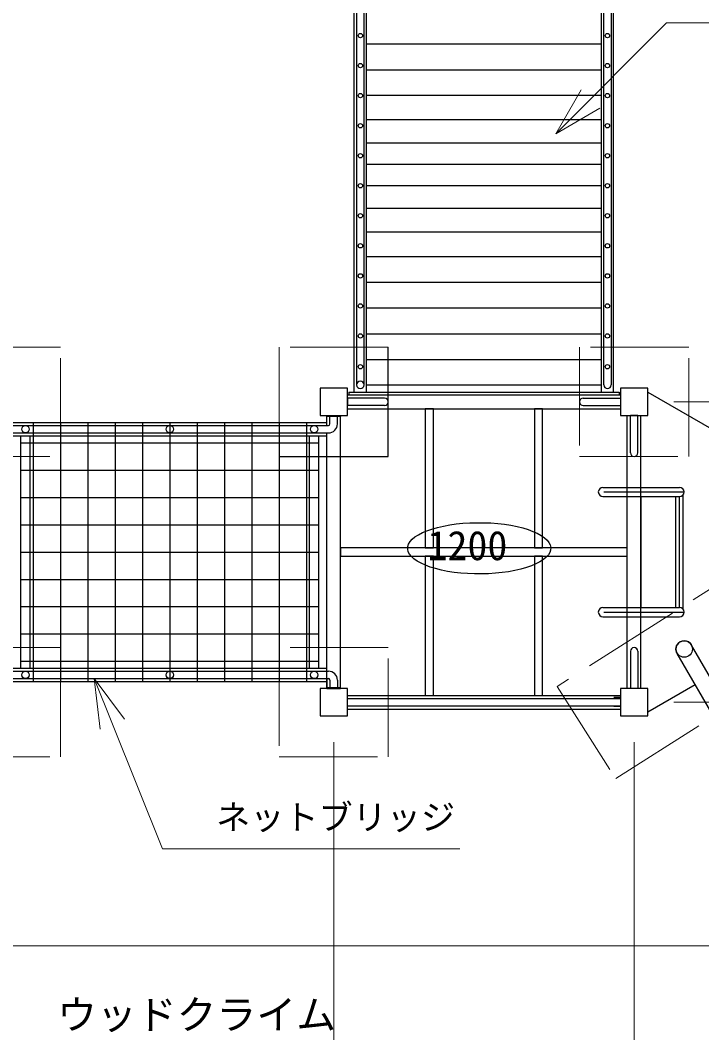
# Model space of a CAD drawing. Units: millimetres, scale not verified. Extents: x 900 to 24300, y 900 to 16920.
# Drawn here: x 6697 to 9193, y 7590 to 11298 of the extents above; entities that cross this region are included whole.
import ezdxf
from ezdxf.enums import TextEntityAlignment as Align

# ---------------------------------------------------------------- set-up
doc = ezdxf.new("R2010")
doc.units = ezdxf.units.MM
doc.header["$LTSCALE"] = 60
doc.linetypes.add('DASHED', pattern=[7.5, 6, -1.5])
for name, color, linetype, lineweight in [('D-STR-DIM\u3000寸法線、寸法値', 7, 'Continuous', 0), ('D-STR-HTXT\u3000旗上げ', 7, 'Continuous', 13), ('D-STR-STR1', 7, 'DASHED', 13), ('D-STR\u3000構造物外形線', 1, 'Continuous', 25)]:
    doc.layers.add(name, color=color, linetype=linetype, lineweight=lineweight)
doc.styles.add('ＭＳ ゴシック', font='')
doc.styles.get('ＭＳ ゴシック').set_extended_font_data('MS Gothic')

msp = doc.modelspace()

# ---------------------------------------------------------------- linework, layer by layer
at = {"layer": 'D-STR-DIM\u3000寸法線、寸法値', "lineweight": 13}
for p, q in [((9090.87, 9900.54), (13075.24, 9900.54)), ((9090.87, 9900.54), (13075.24, 9900.54)), ((9090.87, 8800.54), (13075.24, 8800.54)), ((9090.87, 8800.54), (13075.24, 8800.54)), ((7844.87, 8654.54), (7844.87, 6032.68)), ((7844.87, 8654.54), (7844.87, 6032.68)), ((8944.87, 8654.54), (8944.87, 6032.68)), ((8944.87, 8654.54), (8944.87, 6032.68)), ((6629.17, 7908.88), (13585.04, 7908.88))]:
    msp.add_line(p, q, dxfattribs=at)
at = {"layer": 'D-STR-HTXT\u3000旗上げ'}
for p, q in [((9063.69, 11288.17), (8657.96, 10882.45)), ((10087.88, 11288.17), (9063.69, 11288.17)), ((8657.96, 10882.45), (8751.13, 11043.82)), ((8657.96, 10882.45), (8819.34, 10975.61)), ((6989.59, 8701.96), (6967.08, 8886.94)), ((6967.08, 8886.94), (7079.07, 8738)), ((6967.08, 8886.94), (7034.33, 8719.98))]:
    msp.add_line(p, q, dxfattribs=at)
msp.add_lwpolyline([(7034.33, 8719.98), (7218.18, 8263.57), (8306.84, 8263.57)], dxfattribs=at)
at = {"layer": 'D-STR-STR1'}
for p, q in [((6844.87, 10100.54), (6444.87, 10100.54)), ((6844.87, 9700.54), (6844.87, 10100.54)), ((8044.87, 10100.54), (7644.87, 10100.54)), ((7644.87, 10100.54), (7644.87, 9700.54)), ((9144.87, 10100.54), (8744.87, 10100.54)), ((8744.87, 10100.54), (8744.87, 9700.54)), ((9144.87, 9700.54), (9144.87, 10100.54)), ((6444.87, 9700.54), (6844.87, 9700.54)), ((8744.87, 9700.54), (9144.87, 9700.54)), ((9844.13, 9609.9), (8663.03, 8858.24)), ((8877.79, 8520.78), (10058.89, 9272.44)), ((6844.87, 9000.54), (6444.87, 9000.54)), ((6844.87, 8600.54), (6844.87, 9000.54)), ((8044.87, 9000.54), (7644.87, 9000.54)), ((7644.87, 9000.54), (7644.87, 8600.54)), ((8044.87, 8600.54), (8044.87, 9000.54)), ((8663.03, 8858.24), (8877.79, 8520.78)), ((6444.87, 8600.54), (6844.87, 8600.54)), ((7644.87, 8600.54), (8044.87, 8600.54))]:
    msp.add_line(p, q, dxfattribs=at)
at = {"layer": 'D-STR\u3000構造物外形線'}
for p, q in [((7919.87, 9936.54), (7919.87, 11664.54)), ((7964.87, 9936.54), (7964.87, 11664.54)), ((8824.87, 9936.54), (8824.87, 11664.54)), ((8869.87, 9936.54), (8869.87, 11664.54)), ((7928.77, 11634.34), (7928.77, 9962.74)), ((7955.97, 9962.74), (7955.97, 11634.34)), ((8833.77, 9962.74), (8833.77, 11637.63)), ((8860.97, 11635.34), (8860.97, 9962.74)), ((8824.87, 11210.4), (7964.87, 11210.4)), ((8824.87, 11115.77), (7964.87, 11115.77)), ((8824.87, 11022.37), (7964.87, 11022.37)), ((8824.87, 10933.88), (7964.87, 10933.88)), ((8824.87, 10848.48), (7964.87, 10848.48)), ((8824.87, 10769.51), (7964.87, 10769.51)), ((8824.87, 10692.11), (7964.87, 10692.11)), ((8824.87, 10609.32), (7964.87, 10609.32)), ((8824.87, 10522.09), (7964.87, 10522.09)), ((8824.87, 10431.37), (7964.87, 10431.37)), ((8824.87, 10338.17), (7964.87, 10338.17)), ((8824.87, 10243.55), (7964.87, 10243.55)), ((8824.87, 10148.65), (7964.87, 10148.65)), ((8044.87, 9700.54), (8044.87, 10100.54)), ((8824.87, 10054.35), (7964.87, 10054.35)), ((7894.87, 9950.54), (7794.87, 9950.54)), ((7794.87, 9950.54), (7794.87, 9850.54)), ((7894.87, 9850.54), (7894.87, 9950.54)), ((8824.87, 9961.65), (7964.87, 9961.65)), ((8994.87, 9950.54), (8894.87, 9950.54)), ((8894.87, 9950.54), (8894.87, 9850.54)), ((8994.87, 9850.54), (8994.87, 9950.54)), ((8894.87, 9925.54), (7894.87, 9925.54)), ((7894.87, 9914.14), (7894.87, 9886.94)), ((8031.27, 9914.14), (7894.87, 9914.14)), ((7899.87, 9936.54), (8889.87, 9936.54)), ((7899.87, 9936.54), (7899.87, 9925.54)), ((8889.87, 9925.54), (7899.87, 9925.54)), ((8758.47, 9914.14), (8894.87, 9914.14)), ((8889.87, 9936.54), (8889.87, 9925.54)), ((8894.87, 9914.14), (8894.87, 9886.94)), ((8894.87, 9914.14), (8894.87, 9886.94)), ((8994.87, 9936.11), (9859.1, 9437.14)), ((8031.27, 9886.94), (7894.87, 9886.94)), ((7894.87, 9875.54), (8894.87, 9875.54)), ((8209.87, 9875.54), (8179.87, 9875.54)), ((8179.87, 9875.54), (8179.87, 9365.54)), ((8209.87, 9365.54), (8209.87, 9875.54)), ((8609.87, 9875.54), (8579.87, 9875.54)), ((8579.87, 9875.54), (8579.87, 9365.54)), ((8609.87, 9365.54), (8609.87, 9875.54)), ((8758.47, 9886.94), (8894.87, 9886.94)), ((7794.87, 9850.54), (7894.87, 9850.54)), ((7819.87, 9847.34), (7819.87, 9850.54)), ((7819.87, 9850.54), (7869.87, 9850.54)), ((7819.87, 9814.14), (7819.87, 9850.54)), ((7869.87, 9847.34), (7819.87, 9847.34)), ((7831.27, 9819.54), (7831.27, 9847.34)), ((7858.47, 9819.54), (7858.47, 9847.34)), ((7869.87, 8850.54), (7869.87, 9850.54)), ((7869.87, 9850.54), (7869.87, 9847.34)), ((8894.87, 9850.54), (8994.87, 9850.54)), ((8919.87, 8850.54), (8919.87, 9850.54)), ((8958.47, 9850.54), (8931.27, 9850.54)), ((8931.27, 9714.14), (8931.27, 9850.54)), ((8958.47, 9850.54), (8931.27, 9850.54)), ((8958.47, 9714.14), (8958.47, 9850.54)), ((8969.87, 8850.54), (8969.87, 9850.54)), ((6663.87, 9814.14), (7825.87, 9814.14)), ((6669.87, 9824.84), (7819.87, 9824.84)), ((6744.87, 9824.84), (6744.87, 8876.24)), ((6844.87, 9824.84), (6844.87, 8876.24)), ((6944.87, 9824.84), (6944.87, 8876.24)), ((7044.87, 9824.84), (7044.87, 8876.24)), ((7144.87, 9824.84), (7144.87, 8876.24)), ((7244.87, 9824.84), (7244.87, 8876.24)), ((7344.87, 9824.84), (7344.87, 8876.24)), ((7444.87, 9824.84), (7444.87, 8876.24)), ((7544.87, 9824.84), (7544.87, 8876.24)), ((7644.87, 9824.84), (7644.87, 8876.24)), ((7744.87, 9824.84), (7744.87, 8876.24)), ((6663.87, 9786.94), (7825.87, 9786.94)), ((6669.87, 9776.24), (7819.87, 9776.24)), ((6699.18, 8924.84), (6699.18, 9776.24)), ((6733.18, 8924.84), (6733.18, 9776.24)), ((7756.57, 8924.84), (7756.57, 9776.24)), ((7790.57, 8924.84), (7790.57, 9776.24)), ((7819.87, 8850.54), (7819.87, 9786.94)), ((6699.18, 9750.54), (7790.57, 9750.54)), ((7644.87, 9700.54), (8044.87, 9700.54)), ((6699.18, 9650.54), (7790.57, 9650.54)), ((8830.85, 9587.54), (9110.85, 9587.54)), ((8833.85, 9570.54), (9127.85, 9570.54)), ((6699.18, 9550.54), (7790.57, 9550.54)), ((8830.85, 9553.54), (9110.85, 9553.54)), ((8969.87, 9553.54), (8969.87, 9147.54)), ((9097.25, 9147.54), (9097.25, 9553.54)), ((9110.85, 9147.54), (9110.85, 9553.54)), ((9124.45, 9140.74), (9124.45, 9560.34)), ((6699.18, 9450.54), (7790.57, 9450.54)), ((6699.18, 9350.54), (7790.57, 9350.54)), ((8919.87, 9365.54), (7869.87, 9365.54)), ((7869.87, 9365.54), (7869.87, 9335.54)), ((8179.87, 9365.54), (8209.87, 9365.54)), ((8579.87, 9365.54), (8609.87, 9365.54)), ((8919.87, 9335.54), (8919.87, 9365.54)), ((7869.87, 9335.54), (8919.87, 9335.54)), ((8209.87, 9335.54), (8179.87, 9335.54)), ((8179.87, 9335.54), (8179.87, 8825.54)), ((8209.87, 8825.54), (8209.87, 9335.54)), ((8609.87, 9335.54), (8579.87, 9335.54)), ((8579.87, 9335.54), (8579.87, 8825.54)), ((8609.87, 8825.54), (8609.87, 9335.54)), ((6699.18, 9250.54), (7790.57, 9250.54)), ((6699.18, 9150.54), (7790.57, 9150.54)), ((8830.85, 9147.54), (9110.85, 9147.54)), ((8833.85, 9130.54), (9127.85, 9130.54)), ((8830.85, 9113.54), (9110.85, 9113.54)), ((6699.18, 9050.54), (7790.57, 9050.54)), ((8931.27, 8986.94), (8931.27, 8850.54)), ((8958.47, 8986.94), (8958.47, 8850.54)), ((9252.26, 8720.46), (9102.73, 8979.46)), ((9316.61, 8730.01), (9155.12, 9009.71)), ((6699.18, 8950.54), (7790.57, 8950.54)), ((6663.87, 8914.14), (7825.87, 8914.14)), ((6669.87, 8924.84), (7819.87, 8924.84)), ((6663.87, 8886.94), (7825.87, 8886.94)), ((6669.87, 8876.24), (7819.87, 8876.24)), ((7819.87, 8886.94), (7819.87, 8850.54)), ((7831.27, 8881.54), (7831.27, 8853.74)), ((7858.47, 8881.54), (7858.47, 8853.74)), ((8994.87, 8764.97), (9168.64, 8865.3)), ((7894.87, 8850.54), (7794.87, 8850.54)), ((7794.87, 8850.54), (7794.87, 8750.54)), ((7869.87, 8853.74), (7819.87, 8853.74)), ((7819.87, 8853.74), (7819.87, 8850.54)), ((7819.87, 8850.54), (7869.87, 8850.54)), ((7869.87, 8850.54), (7869.87, 8853.74)), ((7894.87, 8750.54), (7894.87, 8850.54)), ((7894.87, 8825.54), (8894.87, 8825.54)), ((8994.87, 8850.54), (8894.87, 8850.54)), ((8894.87, 8850.54), (8894.87, 8750.54)), ((8958.47, 8850.54), (8931.27, 8850.54)), ((8994.87, 8750.54), (8994.87, 8850.54)), ((7894.87, 8814.14), (8894.87, 8814.14)), ((8894.87, 8817.93), (8871.12, 8817.93)), ((7894.87, 8786.94), (8894.87, 8786.94)), ((7894.87, 8775.54), (8894.87, 8775.54)), ((8894.87, 8784.59), (8871.12, 8784.59)), ((7794.87, 8750.54), (7894.87, 8750.54)), ((8894.87, 8750.54), (8994.87, 8750.54))]:
    msp.add_line(p, q, dxfattribs=at)
msp.add_lwpolyline([(8246.61, 9445.65), (8269.74, 9449.93), (8293.53, 9453.32), (8317.98, 9455.83), (8343.09, 9457.46), (8395.01, 9458.05), (8420.57, 9457.01), (8445.46, 9455.09), (8469.69, 9452.29), (8493.26, 9448.6), (8516.11, 9444.04), (8537.4, 9438.78), (8556.89, 9432.87), (8574.57, 9426.31), (8590.44, 9419.1), (8604.51, 9411.24), (8616.43, 9402.94), (8625.9, 9394.41), (8632.89, 9385.64), (8637.41, 9376.63), (8639.47, 9367.38), (8639.06, 9358), (8636.18, 9348.83), (8630.83, 9339.9), (8623.02, 9331.21), (8612.73, 9322.75), (8600.02, 9314.55), (8585.35, 9306.91), (8568.87, 9299.92), (8550.59, 9293.58), (8530.5, 9287.88), (8508.61, 9282.84), (8485.48, 9278.56), (8461.69, 9275.16), (8437.23, 9272.65), (8412.12, 9271.03), (8360.2, 9270.44), (8334.65, 9271.47), (8309.76, 9273.39), (8285.52, 9276.2), (8261.95, 9279.89), (8239.11, 9284.45), (8217.81, 9289.71), (8198.33, 9295.62), (8180.65, 9302.18), (8164.77, 9309.39), (8150.71, 9317.24), (8138.78, 9325.54), (8129.32, 9334.08), (8122.33, 9342.85), (8117.8, 9351.86), (8115.74, 9361.11), (8116.16, 9370.49), (8119.04, 9379.66), (8124.38, 9388.59), (8132.2, 9397.28), (8142.48, 9405.74), (8155.2, 9413.93), (8169.87, 9421.57), (8186.34, 9428.56), (8204.62, 9434.91), (8224.71, 9440.6)], close=True, dxfattribs=at)
for centre, radius in [((7942.37, 11242.04), 7.95), ((8847.37, 11242.04), 7.95), ((7942.37, 11132.04), 7.95), ((8847.37, 11132.04), 7.95), ((7942.37, 11022.04), 7.95), ((8847.37, 11022.04), 7.95), ((7942.37, 10912.04), 7.95), ((8847.37, 10912.04), 7.95), ((7942.37, 10802.04), 7.95), ((8847.37, 10802.04), 7.95), ((7942.37, 10692.04), 7.95), ((8847.37, 10692.04), 7.95), ((7942.37, 10582.04), 7.95), ((8847.37, 10582.04), 7.95), ((7942.37, 10472.04), 7.95), ((8847.37, 10472.04), 7.95), ((7942.37, 10362.04), 7.95), ((8847.37, 10362.04), 7.95), ((7942.37, 10252.04), 7.95), ((8847.37, 10252.04), 7.95), ((7942.37, 10142.04), 7.95), ((8847.37, 10142.04), 7.95), ((7942.37, 10029.04), 7.95), ((8847.37, 10029.04), 7.95), ((6716.18, 9800.54), 13.6), ((7244.87, 9800.54), 13.6), ((7773.57, 9800.54), 13.6), ((9128.44, 8995.42), 30.25), ((6716.18, 8900.54), 13.6), ((7244.87, 8900.54), 13.6), ((7773.57, 8900.54), 13.6)]:
    msp.add_circle(centre, radius, dxfattribs=at)
for centre, radius, start, end in [((7942.37, 9962.74), 13.6, 0, 180), ((7942.37, 9962.74), 13.6, 180, 0), ((8847.37, 9962.74), 13.6, 180, 0), ((8031.27, 9900.54), 13.6, 270, 90), ((8758.47, 9900.54), 13.6, 90, 270), ((7825.87, 9819.54), 32.6, 270, 0), ((7825.87, 9819.54), 5.4, 270, 0), ((8944.87, 9714.14), 13.6, 180, 0), ((8830.85, 9570.54), 17, 90, 270), ((9110.85, 9570.54), 17, 270, 90), ((8830.85, 9130.54), 17, 90, 270), ((9110.85, 9130.54), 17, 270, 90), ((9128.44, 8995.42), 30.25, 30, 210), ((8944.87, 8986.94), 13.6, 0, 180), ((7825.87, 8881.54), 32.6, 0, 90), ((7825.87, 8881.54), 5.4, 0, 90)]:
    msp.add_arc(centre, radius, start, end, dxfattribs=at)

# ---------------------------------------------------------------- texts
at = {"layer": 'D-STR-HTXT\u3000旗上げ', "style": 'ＭＳ ゴシック'}
for s, height, p in [('ネットブリッジ', 91.64, (7414.22, 8306.26)), ('ウッドクライム', 107, (6831.77, 7570.76))]:
    msp.add_text(s, height=height, dxfattribs=at).set_placement(p, align=Align.BOTTOM_LEFT)
at = {"layer": 'D-STR\u3000構造物外形線', "style": 'ＭＳ ゴシック'}
msp.add_text('1200', height=107.5, dxfattribs=at).set_placement((8188.19, 9288.54), align=Align.BOTTOM_LEFT)

doc.saveas('drawing.dxf')
